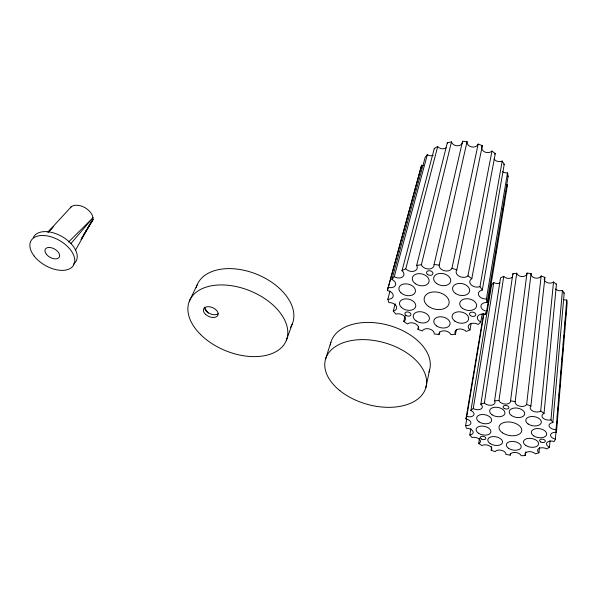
<?xml version="1.0" encoding="UTF-8"?>
<svg xmlns="http://www.w3.org/2000/svg" width="597" height="597" viewBox="0 0 597 597"><rect width="100%" height="100%" fill="white"/><g stroke="black" fill="none" stroke-linecap="round" stroke-linejoin="round"><path stroke-width="0.9" d="M556.307 428.907L555.359 439.064A5.88 3.395 8.6 0 1 550.553 434.922A5.88 3.395 8.6 0 1 556.344 432.362L556.031 429.609L566.725 300.007A5.216 3.537 5.7 0 1 563.24 299.388M556.688 424.288L556.919 421.512M557.299 416.885L557.456 415.034M557.919 409.49L558.068 407.639M558.531 402.094L558.68 400.244M559.068 395.617L559.299 392.848M559.68 388.222L559.911 385.453M560.292 380.826L560.523 378.05M560.911 373.431L561.135 370.655M561.449 366.954L561.673 364.185M562.061 359.558L562.292 356.79M562.673 352.163L562.904 349.387M563.284 344.767L563.516 341.991M563.904 337.372L564.053 335.521M564.441 330.895L564.665 328.119M565.053 323.499L565.284 320.723M565.665 316.104L565.896 313.328M556.449 432.377L567.15 302.783L566.814 300M556.031 429.609L555.934 429.609A5.94 3.478 8.5 0 1 549.218 426.43A5.94 3.478 8.5 0 1 552.859 422.579L564.172 293.023L562.367 290.396A5.246 3.589 5.8 0 1 555.486 288.97M539.554 447.257L538.949 452.757A5.724 3.254 9.3 0 1 539.188 448.347A5.724 3.254 9.3 0 1 546.852 448.951L549.486 447.116L550.061 440.616M552.956 422.572L550.956 419.855L562.441 290.366M550.956 419.855L550.874 419.878A5.977 3.537 8.6 0 1 543.054 418.101A5.977 3.537 8.6 0 1 544.024 413.422L556.464 284.165L553.471 282.03A5.254 3.627 6.2 0 1 547.277 282.657A5.254 3.627 6.2 0 1 544.292 278.583M499.928 283.023A5.097 3.537 9.3 0 1 493.786 282.508L473.249 408.535A5.791 3.47 11.4 0 0 480.921 409.027A5.791 3.47 11.4 0 0 480.816 404.273L500.54 277.806L503.741 276.344L484.383 402.997A5.858 3.537 10.8 0 0 491.943 405.124A5.858 3.537 10.8 0 0 494.592 400.9L512.838 273.762L516.741 273.217L498.965 400.557A5.925 3.582 10.2 0 0 505.42 404.102A5.925 3.582 10.2 0 0 510.547 400.968L526.994 273.105L531.091 273.56A5.239 3.642 6.9 0 0 534.957 277.978A5.239 3.642 6.9 0 0 541.151 276.023L544.942 277.374L530.89 406.109A5.985 3.582 9 0 0 532.763 411.027A5.985 3.582 9 0 0 540.681 411.124L553.531 281.985M491.674 446.563L491.159 450.25L495.189 451.683A5.56 3.142 10.9 0 1 501.629 450.362A5.56 3.142 10.9 0 1 505.868 454.451L510.189 455.123A5.597 3.157 10.3 0 1 515.069 452.444A5.597 3.157 10.3 0 1 521.144 455.727L525.382 455.571L525.785 451.869M531.091 273.56L515.174 401.624A5.963 3.597 9.5 0 0 519.644 406.147A5.963 3.597 9.5 0 0 526.629 404.527L541.173 275.963M510.196 455.183L510.428 453.339M389.96 291.09L387.871 299.179A6.239 4.209 15.6 0 0 393.236 295.552A6.239 4.209 15.6 0 0 387.431 290.567L421.631 165.279A5.5 4.283 14.2 0 0 423.504 165.578M387.326 290.552L421.542 165.25M491.159 450.25L491.204 450.205A5.545 3.157 11.4 0 0 489.249 445.765A5.545 3.157 11.4 0 0 481.958 445.586L478.682 443.489L479.503 438.123M478.757 443.467L478.682 443.489A5.56 3.186 11.7 0 0 479.301 439.176A5.56 3.186 11.7 0 0 471.973 437.482L469.824 434.952L470.861 428.542M482.264 313.723L480.764 321.917A6.388 4.246 10.4 0 1 477.757 316.194A6.388 4.246 10.4 0 1 485.473 314.47L485.883 312.679M495.771 253.158L496.077 251.322M496.376 249.494L496.682 247.665M502.308 213.786L502.614 211.95M502.92 210.122L503.219 208.286M503.525 206.458L503.831 204.629M485.577 314.507L486.63 311.253L507.457 184.891A5.627 4.313 7 0 1 506.51 184.667M483.98 313.664L466.824 416.4A5.716 3.395 11.8 0 0 473.66 415.266A5.716 3.395 11.8 0 0 470.914 410.564L491.592 284.635L493.719 282.463M486.63 311.253L486.525 311.238A6.477 4.358 10.1 0 1 480.906 306.171A6.477 4.358 10.1 0 1 486.988 302.522L486.398 298.978L507.487 172.869A5.679 4.41 6.9 0 1 502.465 171.548M469.824 434.952L469.914 434.944A5.589 3.246 11.9 0 0 472.928 431.288A5.589 3.246 11.9 0 0 466.391 428.243L465.638 425.557L466.705 419.146M487.1 302.537L508.129 176.316L507.584 172.854M465.638 425.557L465.727 425.571A5.649 3.313 12 0 0 470.936 422.997A5.649 3.313 12 0 0 465.966 418.907L483.607 313.5M486.398 298.978L486.294 298.993A6.552 4.47 10.1 0 1 478.675 295.276A6.552 4.47 10.1 0 1 482.294 290.075L504.256 164.272L502.122 161.078A5.716 4.485 7.4 0 1 494.032 158.959M482.398 290.06L479.966 286.65L502.204 161.041M405.057 316.149L403.736 321.462L407.438 324.007A6.104 3.992 14.1 0 1 415.385 323.768A6.104 3.992 14.1 0 1 417.945 329.343L422.4 331.007A6.112 3.978 13.3 0 1 429.236 328.932A6.112 3.978 13.3 0 1 434.228 333.932L438.974 334.544A6.149 4 12.5 0 1 444.004 330.828A6.149 4 12.5 0 1 450.892 334.678L455.421 334.163A6.216 4.06 11.7 0 1 458.048 329.193A6.216 4.06 11.7 0 1 466.13 331.439L470.003 329.887L471.145 323.499M479.966 286.65L479.876 286.687A6.597 4.56 10.5 0 1 471.175 284.859A6.597 4.56 10.5 0 1 471.794 278.732L495.301 153.578L491.913 151.056A5.724 4.537 8.3 0 1 484.779 151.966A5.724 4.537 8.3 0 1 481.921 146.437M467.063 141.586L439.168 265.165A6.604 4.634 12.3 0 0 444.489 270.769A6.604 4.634 12.3 0 0 451.951 268.225L456.809 269.963L482.339 145.653L478.16 144.078A5.709 4.552 9.6 0 1 471.563 146.914A5.709 4.552 9.6 0 1 467.048 141.661L462.585 141.22L434.056 264.59A6.56 4.604 13.4 0 1 428.78 268.986A6.56 4.604 13.4 0 1 421.385 264.777L451.489 141.885L447.31 142.773L416.661 265.493A6.492 4.537 14.4 0 1 414.214 271.142A6.492 4.537 14.4 0 1 405.766 268.844L437.705 146.534A5.627 4.47 12.5 0 0 446.19 147.84M456.809 269.963L456.757 270.031A6.619 4.619 11.3 0 0 459.272 276.307A6.619 4.619 11.3 0 0 467.929 275.941L491.973 150.996M455.466 334.23L456.354 329.656M451.974 268.15L478.16 144.078M438.989 334.611L439.556 331.887M425.877 387.528L429.586 370.021M417.945 329.343L418.527 326.686M507.151 186.548L507.554 184.898M403.736 321.462L403.811 321.425A6.119 4.037 14.8 0 0 403.96 315.88A6.119 4.037 14.8 0 0 395.863 314.141L393.274 311.015L395.169 303.806M465.869 418.885L466.735 416.37M432.377 155.638A5.56 4.38 13.6 0 1 427.355 154.675L394.236 276.717A6.41 4.433 15.1 0 0 402.624 276.881A6.41 4.433 15.1 0 0 402.02 270.725L434.303 148.452L437.653 146.459M387.998 287.247L388.095 287.284A6.321 4.321 15.5 0 0 395.393 285.396A6.321 4.321 15.5 0 0 391.923 279.478L425.146 157.444L427.355 154.675M325.529 359.185L330.887 342.305M286.388 340.223L292.44 323.552M555.464 439.079L554.195 441.519A5.806 3.321 8.8 0 0 547.024 442.526A5.806 3.321 8.8 0 0 549.404 447.078L549.486 447.116M189.361 301.134L197.085 285.03M75.326 250.404L92.998 219.263L92.983 217.733A12.947 8.037 30.6 0 0 83.043 206.711A12.947 8.037 30.6 0 0 70.282 207.778M81.565 238.479L82.998 236.076M83.946 234.479L92.998 219.263A12.947 8.037 30.6 0 1 90.945 222.868L83.364 235.561M80.998 239.531L82.416 237.151M83.155 235.315L84.132 233.763M85.587 231.427L86.565 229.867M87.535 228.315L90.945 222.868M482.339 145.653L482.294 145.72A5.724 4.537 8.3 0 0 482.085 146.071M391.819 279.441L394.154 276.657M70.939 243.561L92.983 217.733L68.543 242.046M480.861 321.962L478.167 324.477A6.298 4.142 10.9 0 0 469.779 324.156A6.298 4.142 10.9 0 0 469.921 329.828L470.003 329.887M47.969 232.076L71.274 206.749M544.942 277.374L544.897 277.426A5.254 3.627 6.2 0 0 544.688 277.695M48.081 232.263L51.939 228.293M49.215 231.024L53.752 226.375M470.824 410.527L473.167 408.49M495.301 153.578L495.226 153.623A5.716 4.485 7.4 0 0 494.555 154.175M401.938 270.657L405.699 268.769M556.464 284.165L556.389 284.202A5.246 3.589 5.8 0 0 556.053 284.396M480.749 404.221L484.331 402.938M539.016 452.802L535.36 453.847A5.657 3.194 9.8 0 0 528.091 451.765A5.657 3.194 9.8 0 0 525.345 455.518L525.382 455.571M504.256 164.272L504.166 164.294A5.679 4.41 6.9 0 0 503.711 164.436M416.609 265.419L421.363 264.695M393.274 311.015L393.371 311A6.171 4.112 15.3 0 0 396.259 306.119A6.171 4.112 15.3 0 0 388.871 302.589L387.766 299.172M564.172 293.023L564.09 293.037A5.216 3.537 5.7 0 0 563.665 293.134M494.547 400.841L498.943 400.497M508.129 176.316L508.032 176.309A5.627 4.313 7 0 0 507.54 176.316M434.041 264.508L439.183 265.083M510.539 400.9L515.189 401.565M420.848 168.526L420.937 168.541A5.433 4.186 14.3 0 1 421.407 168.63M526.658 404.467L530.942 406.064M491.592 284.635L491.674 284.665A5.037 3.463 9.8 0 1 492.055 284.851M540.748 411.079L544.098 413.393M467.996 275.881L471.876 278.687M434.303 148.452L434.37 148.511A5.56 4.38 13.6 0 1 434.698 148.825M503.741 276.344L503.786 276.404A5.149 3.589 8.5 0 0 512.636 276.859M512.838 273.762L512.875 273.822A5.149 3.589 8.5 0 1 513.136 274.448M447.31 142.773L447.347 142.84A5.627 4.47 12.5 0 1 447.534 143.22M451.489 141.885L451.511 141.967A5.679 4.53 11.1 0 0 456.884 145.765A5.679 4.53 11.1 0 0 462.391 142.855M516.741 273.217L516.748 273.284A5.201 3.634 7.7 0 0 522.405 276.56A5.201 3.634 7.7 0 0 526.994 273.165L526.994 273.105M462.585 141.22L462.593 141.295A5.679 4.53 11.1 0 1 462.503 142.482M33.26 237.658A24.447 14.403 29.9 0 1 64.11 237.845A24.447 14.403 29.9 0 1 73.461 264.061M218.054 313.783A7.791 4.813 23.4 0 1 209.48 313.47A7.791 4.813 23.4 0 1 204.644 307.082M196.197 287.739A51.424 32.492 22.2 0 1 257.71 274.642A51.424 32.492 22.2 0 1 290.5 327.328M208.174 313.044A45.805 28.94 22.2 0 1 204.972 308.365M433.243 155.384A5.56 4.38 13.6 0 1 432.818 155.526M330.29 345.029A51.26 32.134 15.6 0 1 388.453 325.253A51.26 32.134 15.6 0 1 428.915 372.028M490.906 291.03A5.037 3.463 9.8 0 1 489.622 291.075M46.409 254.285A8.052 4.716 29.8 0 0 59.081 257.486A8.052 4.716 29.8 0 0 51.409 247.755A8.052 4.716 29.8 0 0 46.409 254.285M34.201 256.098A24.552 14.388 29.8 0 0 72.879 266.202A24.552 14.388 29.8 0 0 49.842 236.464A24.552 14.388 29.8 0 0 34.201 256.098M205.495 314.313A7.813 4.806 23.4 0 0 217.935 315.223A7.813 4.806 23.4 0 0 208.913 306.716A7.813 4.806 23.4 0 0 205.495 314.313M200.376 334.335A52.305 32.335 22.1 0 0 285.187 342.768A52.305 32.335 22.1 0 0 227.927 285.262A52.305 32.335 22.1 0 0 200.376 334.335M462.533 308.38A8.567 5.783 11.1 0 0 476.473 306.671A8.567 5.783 11.1 0 0 465.503 298.791A8.567 5.783 11.1 0 0 462.533 308.38M427.706 274.545A3.254 2.261 13.2 0 0 432.929 273.792A3.254 2.261 13.2 0 0 428.661 270.74A3.254 2.261 13.2 0 0 427.706 274.545M455.444 293.396A8.664 5.948 11.4 0 0 469.518 291.56A8.664 5.948 11.4 0 0 458.377 283.508A8.664 5.948 11.4 0 0 455.444 293.396M436.623 283.515A8.671 6 12.5 0 0 450.616 281.597A8.671 6 12.5 0 0 439.355 273.478A8.671 6 12.5 0 0 436.623 283.515M405.803 315.268A3.089 2.045 14.4 0 0 410.855 314.977A3.089 2.045 14.4 0 0 407.072 311.947A3.089 2.045 14.4 0 0 405.803 315.268M470.563 315.686A3.186 2.127 10.9 0 0 475.757 315.059A3.186 2.127 10.9 0 0 471.667 312.156A3.186 2.127 10.9 0 0 470.563 315.686M415.318 283.679A8.582 5.925 13.8 0 0 429.049 281.784A8.582 5.925 13.8 0 0 417.788 273.724A8.582 5.925 13.8 0 0 415.318 283.679M436.616 325.962A8.298 5.477 12.6 0 0 449.989 324.417A8.298 5.477 12.6 0 0 439.22 316.828A8.298 5.477 12.6 0 0 436.616 325.962M401.46 307.462A8.313 5.567 14.4 0 0 415.355 307.53A8.313 5.567 14.4 0 0 406.094 298.828A8.313 5.567 14.4 0 0 401.46 307.462M454.892 321.156A8.418 5.597 11.6 0 0 468.548 319.559A8.418 5.597 11.6 0 0 457.727 311.858A8.418 5.597 11.6 0 0 454.892 321.156M400.908 292.769A8.44 5.746 14.5 0 0 415.019 292.754A8.44 5.746 14.5 0 0 405.617 283.836A8.44 5.746 14.5 0 0 400.908 292.769M416.131 320.91A8.254 5.463 13.7 0 0 429.333 319.335A8.254 5.463 13.7 0 0 418.512 311.746A8.254 5.463 13.7 0 0 416.131 320.91M428.497 306.373A12.694 8.582 12.8 0 0 448.951 303.836A12.694 8.582 12.8 0 0 432.474 292.045A12.694 8.582 12.8 0 0 428.497 306.373M339.857 390.647A52.133 31.977 15.7 0 0 424.937 390.162A52.133 31.977 15.7 0 0 362.215 339.618A52.133 31.977 15.7 0 0 339.857 390.647M533.606 435.847A7.776 4.515 9.2 0 0 546.471 435.116A7.776 4.515 9.2 0 0 536.957 428.571A7.776 4.515 9.2 0 0 533.606 435.847M504.249 408.438A2.94 1.761 10.2 0 0 508.92 407.818A2.94 1.761 10.2 0 0 504.95 405.467A2.94 1.761 10.2 0 0 504.249 408.438M528.121 423.997A7.851 4.627 9.2 0 0 541.106 423.183A7.851 4.627 9.2 0 0 531.457 416.519A7.851 4.627 9.2 0 0 528.121 423.997M511.584 415.594A7.843 4.672 9.8 0 0 524.502 414.721A7.843 4.672 9.8 0 0 514.763 408.005A7.843 4.672 9.8 0 0 511.584 415.594M481.406 439.019A2.798 1.612 11.4 0 0 485.816 438.497A2.798 1.612 11.4 0 0 481.995 436.28A2.798 1.612 11.4 0 0 481.406 439.019M540.658 441.944A2.895 1.664 9.2 0 0 545.315 441.422A2.895 1.664 9.2 0 0 541.472 439.168A2.895 1.664 9.2 0 0 540.658 441.944M492.07 414.803A7.761 4.627 10.6 0 0 504.771 413.93A7.761 4.627 10.6 0 0 495.025 407.258A7.761 4.627 10.6 0 0 492.07 414.803M508.629 448.362A7.537 4.306 10.3 0 0 521.017 447.72A7.537 4.306 10.3 0 0 511.644 441.392A7.537 4.306 10.3 0 0 508.629 448.362M478.503 433.235A7.537 4.38 11.3 0 0 490.771 432.504A7.537 4.38 11.3 0 0 481.242 426.079A7.537 4.38 11.3 0 0 478.503 433.235M525.741 445.407A7.649 4.388 9.6 0 0 538.367 444.735A7.649 4.388 9.6 0 0 528.964 438.332A7.649 4.388 9.6 0 0 525.741 445.407M479.085 421.878A7.642 4.507 11.2 0 0 491.532 421.064A7.642 4.507 11.2 0 0 481.869 414.512A7.642 4.507 11.2 0 0 479.085 421.878M490.144 443.586A7.492 4.306 11 0 0 502.398 442.922A7.492 4.306 11 0 0 492.98 436.586A7.492 4.306 11 0 0 490.144 443.586M502.555 432.862A11.507 6.716 10.3 0 0 521.472 431.758A11.507 6.716 10.3 0 0 507.174 421.975A11.507 6.716 10.3 0 0 502.555 432.862"/></g></svg>
